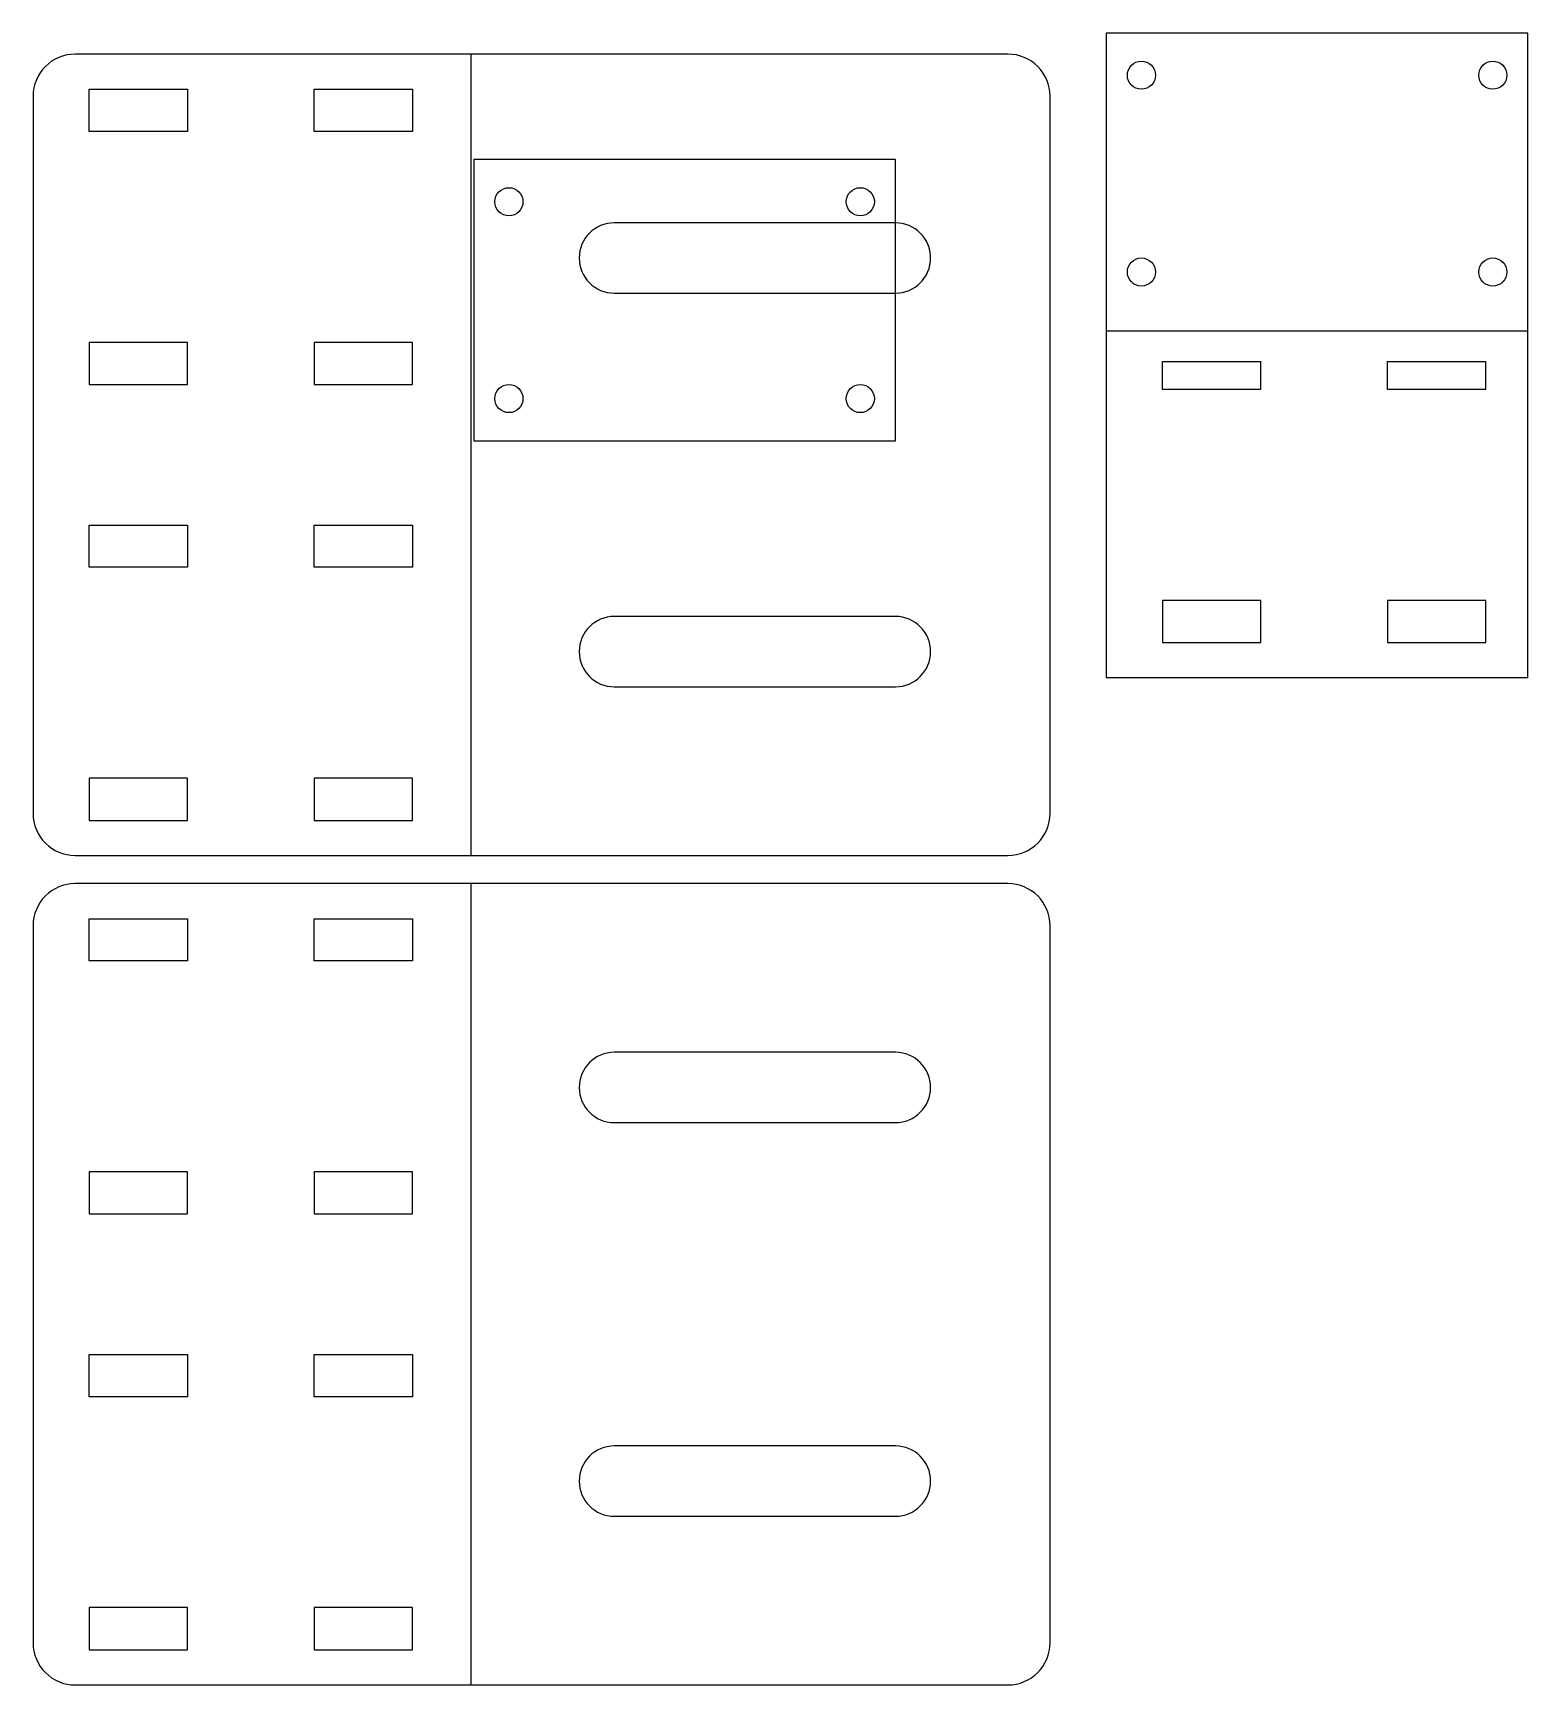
# Model space of a CAD drawing. Extents: x -31 to 75, y -88 to 30.
import ezdxf

# ---------------------------------------------------------------- set-up
doc = ezdxf.new("R2010")
doc.units = 0
for name, color, linetype in [('Binder005', 7, 'CONTINUOUS'), ('Unfold_Sketch001', 7, 'CONTINUOUS'), ('Unfold_Sketch002', 7, 'CONTINUOUS'), ('Unfold_Sketch003', 7, 'CONTINUOUS')]:
    doc.layers.add(name, color=color, linetype=linetype)

msp = doc.modelspace()

# ---------------------------------------------------------------- linework, layer by layer
at = {"layer": 'Binder005'}
for p, q in [((0, 21, -3), (0, 1, -3)), ((30, 21, -3), (0, 21, -3)), ((30, 1, -3), (30, 21, -3)), ((0, 1, -3), (30, 1, -3))]:
    msp.add_line(p, q, dxfattribs=at)
for centre in [(2.5, 18), (27.5, 18), (2.5, 4), (27.5, 4)]:
    msp.add_circle(centre, 1, dxfattribs=at)
at = {"layer": 'Unfold_Sketch001'}
for p, q in [((45, 30), (45, -15.8562)), ((75, 30), (45, 30)), ((75, -15.8562), (75, 30)), ((45, 8.8219), (75, 8.8219)), ((49, 6.64381), (56, 6.64381)), ((49, 4.64381), (49, 6.64381)), ((56, 4.64381), (56, 6.64381)), ((65, 4.64381), (65, 6.64381)), ((65, 6.64381), (72, 6.64381)), ((72, 4.64381), (72, 6.64381)), ((56, 4.64381), (49, 4.64381)), ((72, 4.64381), (65, 4.64381)), ((56, -10.3562), (49, -10.3562)), ((49, -10.3562), (49, -13.3562)), ((56, -13.3562), (56, -10.3562)), ((72, -10.3562), (65, -10.3562)), ((65, -10.3562), (65, -13.3562)), ((72, -13.3562), (72, -10.3562)), ((49, -13.3562), (56, -13.3562)), ((65, -13.3562), (72, -13.3562)), ((75, -15.8562), (45, -15.8562))]:
    msp.add_line(p, q, dxfattribs=at)
for centre in [(47.5, 27), (72.5, 27), (47.5, 13), (72.5, 13)]:
    msp.add_circle(centre, 1, dxfattribs=at)
at = {"layer": 'Unfold_Sketch002'}
for p, q in [((38, 28.5), (-28.3562, 28.5)), ((-0.1781, -28.5), (-0.1781, 28.5)), ((-27.3562, 26), (-20.3562, 26)), ((-27.3562, 23), (-27.3562, 26)), ((-20.3562, 26), (-20.3562, 23)), ((-11.3562, 26), (-4.35619, 26)), ((-11.3562, 23), (-11.3562, 26)), ((-4.35619, 26), (-4.35619, 23)), ((-31.3562, 25.5), (-31.3562, -25.5)), ((41, -25.5), (41, 25.5)), ((-20.3562, 23), (-27.3562, 23)), ((-4.35619, 23), (-11.3562, 23)), ((30, 16.5), (10, 16.5)), ((10, 11.5), (30, 11.5)), ((-20.3562, 8), (-27.3562, 8)), ((-27.3562, 8), (-27.3562, 5)), ((-20.3562, 5), (-20.3562, 8)), ((-4.35619, 8), (-11.3562, 8)), ((-11.3562, 8), (-11.3562, 5)), ((-4.35619, 5), (-4.35619, 8)), ((-27.3562, 5), (-20.3562, 5)), ((-11.3562, 5), (-4.35619, 5)), ((-27.3562, -5), (-20.3562, -5)), ((-27.3562, -8), (-27.3562, -5)), ((-20.3562, -5), (-20.3562, -8)), ((-11.3562, -5), (-4.35619, -5)), ((-11.3562, -8), (-11.3562, -5)), ((-4.35619, -5), (-4.35619, -8)), ((-20.3562, -8), (-27.3562, -8)), ((-4.35619, -8), (-11.3562, -8)), ((30, -11.5), (10, -11.5)), ((10, -16.5), (30, -16.5)), ((-20.3562, -23), (-27.3562, -23)), ((-27.3562, -23), (-27.3562, -26)), ((-20.3562, -26), (-20.3562, -23)), ((-4.35619, -23), (-11.3562, -23)), ((-11.3562, -23), (-11.3562, -26)), ((-4.35619, -26), (-4.35619, -23)), ((-27.3562, -26), (-20.3562, -26)), ((-11.3562, -26), (-4.35619, -26)), ((-28.3562, -28.5), (38, -28.5))]:
    msp.add_line(p, q, dxfattribs=at)
for centre, radius, start, end in [((-28.3562, 25.5), 3, 90, 180), ((38, 25.5), 3, 0, 90), ((10, 14), 2.5, 90, -90), ((30, 14), 2.5, -90, 90), ((10, -14), 2.5, 90, -90), ((30, -14), 2.5, -90, 90), ((-28.3562, -25.5), 3, 180, -90), ((38, -25.5), 3, -90, 0)]:
    msp.add_arc(centre, radius, start, end, dxfattribs=at)
at = {"layer": 'Unfold_Sketch003'}
for p, q in [((38, -30.5), (-28.3562, -30.5)), ((-0.1781, -87.5), (-0.1781, -30.5)), ((-31.3562, -33.5), (-31.3562, -84.5)), ((-27.3562, -33), (-20.3562, -33)), ((-27.3562, -36), (-27.3562, -33)), ((-20.3562, -33), (-20.3562, -36)), ((-11.3562, -33), (-4.35619, -33)), ((-11.3562, -36), (-11.3562, -33)), ((-4.35619, -33), (-4.35619, -36)), ((41, -84.5), (41, -33.5)), ((-20.3562, -36), (-27.3562, -36)), ((-4.35619, -36), (-11.3562, -36)), ((30, -42.5), (10, -42.5)), ((10, -47.5), (30, -47.5)), ((-20.3562, -51), (-27.3562, -51)), ((-27.3562, -51), (-27.3562, -54)), ((-20.3562, -54), (-20.3562, -51)), ((-4.35619, -51), (-11.3562, -51)), ((-11.3562, -51), (-11.3562, -54)), ((-4.35619, -54), (-4.35619, -51)), ((-27.3562, -54), (-20.3562, -54)), ((-11.3562, -54), (-4.35619, -54)), ((-27.3562, -64), (-20.3562, -64)), ((-27.3562, -67), (-27.3562, -64)), ((-20.3562, -64), (-20.3562, -67)), ((-11.3562, -64), (-4.35619, -64)), ((-11.3562, -67), (-11.3562, -64)), ((-4.35619, -64), (-4.35619, -67)), ((-20.3562, -67), (-27.3562, -67)), ((-4.35619, -67), (-11.3562, -67)), ((30, -70.5), (10, -70.5)), ((10, -75.5), (30, -75.5)), ((-20.3562, -82), (-27.3562, -82)), ((-27.3562, -82), (-27.3562, -85)), ((-20.3562, -85), (-20.3562, -82)), ((-4.35619, -82), (-11.3562, -82)), ((-11.3562, -82), (-11.3562, -85)), ((-4.35619, -85), (-4.35619, -82)), ((-27.3562, -85), (-20.3562, -85)), ((-11.3562, -85), (-4.35619, -85)), ((-28.3562, -87.5), (38, -87.5))]:
    msp.add_line(p, q, dxfattribs=at)
for centre, radius, start, end in [((-28.3562, -33.5), 3, 90, 180), ((38, -33.5), 3, 0, 90), ((10, -45), 2.5, 90, -90), ((30, -45), 2.5, -90, 90), ((10, -73), 2.5, 90, -90), ((30, -73), 2.5, -90, 90), ((-28.3562, -84.5), 3, 180, -90), ((38, -84.5), 3, -90, 0)]:
    msp.add_arc(centre, radius, start, end, dxfattribs=at)

doc.saveas('drawing.dxf')
